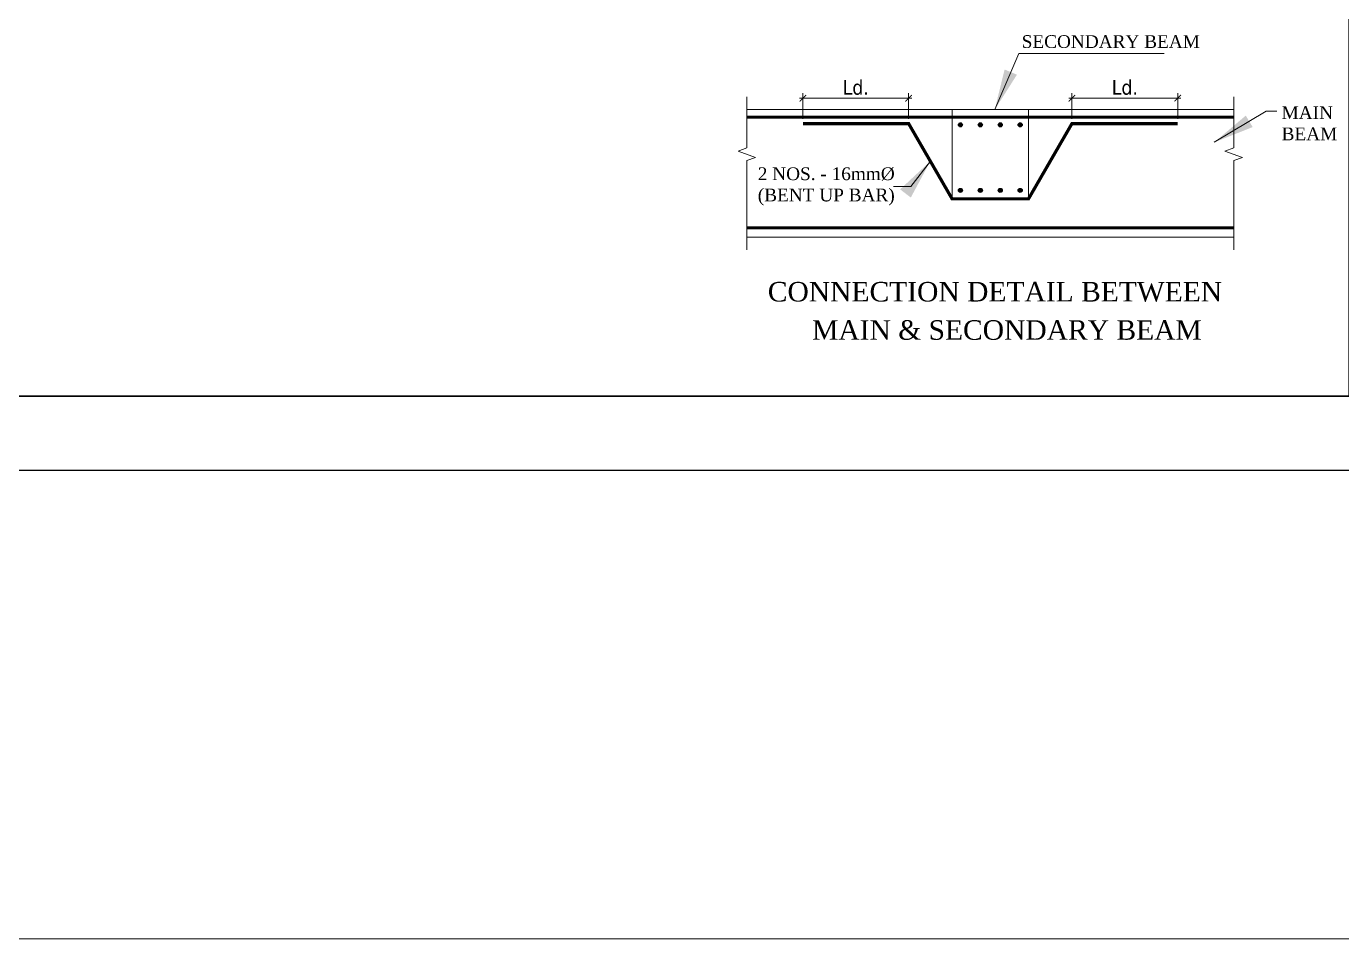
# Model space of a CAD drawing. Header units: inches. Extents: x 130993 to 274375, y -5108 to 103559.
# Drawn here: x 152876 to 153683, y 48951 to 49511 of the extents above; entities that cross this region are included whole.
import ezdxf

# ---------------------------------------------------------------- set-up
doc = ezdxf.new("R2010")
doc.units = ezdxf.units.IN
doc.header["$MEASUREMENT"] = 0
doc.header["$PDMODE"] = 2
doc.header["$PDSIZE"] = -3
for name, color, linetype, lineweight in [('DIMENSION', 142, 'Continuous', 20), ('S-Dim Detail', 5, 'Continuous', 9), ('S-Text', 94, 'Continuous', 9), ('st-beam', 7, 'Continuous', 15), ('st_reinforcement', 22, 'Continuous', 30), ('TEXT', 181, 'Continuous', 13)]:
    doc.layers.add(name, color=color, linetype=linetype, lineweight=lineweight)
doc.layers.add('ELEVATION', color=7, linetype='Continuous')
doc.layers.add('rebar', color=150, linetype='Continuous')
doc.styles.add('DIM', font='dutch.ttf')
doc.styles.get("Standard").update_dxf_attribs({"font": 'txt.shx', "height": 6})
doc.styles.add('TAHOMA', font='tahoma.ttf', dxfattribs={"height": 9})
doc.dimstyles.new('1-4', dxfattribs={"dimscale": 0, "dimtxt": 8, "dimasz": 4, "dimexe": 3, "dimexo": 3, "dimgap": 2, "dimtad": 1, "dimdec": 0, "dimlfac": 0.5, "dimzin": 3, "dimdsep": 46, "dimlunit": 4, "dimtxsty": 'TAHOMA', "dimblk1": 'ARCHTICK', "dimblk2": 'ARCHTICK', "dimsah": 1, "dimcen": 0, "dimdle": 2, "dimclrd": 6, "dimclre": 6, "dimclrt": 7, "dimadec": 0, "dimazin": 0, "dimtfac": 0.333333, "dimtdec": 0, "dimtmove": 1, "dimatfit": 2, "dimfxl": 1, "dimtolj": 1, "dimtzin": 0, "dimlwd": -1, "dimlwe": -1, "dimarcsym": 0})
doc.dimstyles.new('Str_Det 1_25', dxfattribs={"dimscale": 25, "dimtxt": 2, "dimasz": 1, "dimexe": 1.5, "dimexo": 0, "dimgap": 0.25, "dimtad": 1, "dimdec": 0, "dimzin": 1, "dimdsep": 46, "dimtxsty": 'DIM', "dimblk": 'OBLIQUE', "dimcen": 0, "dimdle": 1, "dimclrd": 256, "dimclre": 256, "dimclrt": 256, "dimadec": 0, "dimazin": 0, "dimtm": 1e-09, "dimtfac": 1, "dimtdec": 0, "dimtmove": 2, "dimatfit": 2, "dimfxl": 1.5, "dimfxlon": 1, "dimlwd": -1, "dimlwe": 9, "dimarcsym": 0})

# ---------------------------------------------------------------- blocks, each defined once
blk = doc.blocks.new('_Oblique')
at = {"color": 0, "linetype": 'ByBlock', "lineweight": -2}
blk.add_line((-0.5, -0.5), (0.5, 0.5), dxfattribs=at)
blk = doc.blocks.new('_ArchTick')
at = {"color": 0, "linetype": 'ByBlock', "const_width": 0.15}
blk.add_lwpolyline([(-0.5, -0.5), (0.5, 0.5)], dxfattribs=at)
blk = doc.blocks.new('*D97')
at = {"layer": 'Defpoints', "color": 0, "ltscale": 0.5}
for p in [(52159.77, 9918.57), (52094.84, 9902.98), (52159.77, 9902.98)]:
    blk.add_point(p, dxfattribs=at)
at = {"layer": 'DIMENSION', "color": 6, "ltscale": 0.5}
for p, q in [((52092.84, 9918.57), (52161.77, 9918.57)), ((52094.84, 9905.98), (52094.84, 9921.57)), ((52159.77, 9905.98), (52159.77, 9921.57))]:
    blk.add_line(p, q, dxfattribs=at)
at = {"layer": 'DIMENSION', "color": 6, "ltscale": 0.5, "xscale": 4, "yscale": 4, "zscale": 4, "rotation": 180}
blk.add_blockref('_ArchTick', (52094.84, 9918.57), dxfattribs=at)
at = {"layer": 'DIMENSION', "color": 6, "ltscale": 0.5, "xscale": 4, "yscale": 4, "zscale": 4}
blk.add_blockref('_ArchTick', (52159.77, 9918.57), dxfattribs=at)
at = {"layer": 'DIMENSION', "color": 7, "ltscale": 0.5, "insert": (52127.3, 9925.14), "char_height": 9, "attachment_point": 5, "style": 'TAHOMA'}
blk.add_mtext('\\A1;Ld.', dxfattribs=at)
blk = doc.blocks.new('*D98')
at = {"layer": 'Defpoints', "color": 0, "ltscale": 0.5}
for p in [(52324.95, 9918.57), (52260.02, 9902.98), (52324.95, 9902.98)]:
    blk.add_point(p, dxfattribs=at)
at = {"layer": 'DIMENSION', "color": 6, "ltscale": 0.5}
for p, q in [((52258.02, 9918.57), (52326.95, 9918.57)), ((52260.02, 9905.98), (52260.02, 9921.57)), ((52324.95, 9905.98), (52324.95, 9921.57))]:
    blk.add_line(p, q, dxfattribs=at)
at = {"layer": 'DIMENSION', "color": 6, "ltscale": 0.5, "xscale": 4, "yscale": 4, "zscale": 4, "rotation": 180}
blk.add_blockref('_ArchTick', (52260.02, 9918.57), dxfattribs=at)
at = {"layer": 'DIMENSION', "color": 6, "ltscale": 0.5, "xscale": 4, "yscale": 4, "zscale": 4}
blk.add_blockref('_ArchTick', (52324.95, 9918.57), dxfattribs=at)
at = {"layer": 'DIMENSION', "color": 7, "ltscale": 0.5, "insert": (52292.49, 9925.14), "char_height": 9, "attachment_point": 5, "style": 'TAHOMA'}
blk.add_mtext('\\A1;Ld.', dxfattribs=at)
blk = doc.blocks.new('fgfgmn')
at = {"layer": 'rebar'}
h = blk.add_hatch(color=256, dxfattribs=at)
h.dxf.hatch_style = 1
edge = h.paths.add_edge_path()
edge.add_arc((52191.58, 9902.2), 1.25, 0, 360, ccw=False)
h = blk.add_hatch(color=256, dxfattribs=at)
h.dxf.hatch_style = 1
edge = h.paths.add_edge_path()
edge.add_arc((52203.79, 9902.2), 1.25, 0, 360, ccw=False)
h = blk.add_hatch(color=256, dxfattribs=at)
h.dxf.hatch_style = 1
edge = h.paths.add_edge_path()
edge.add_arc((52216, 9902.2), 1.25, 0, 360, ccw=False)
h = blk.add_hatch(color=256, dxfattribs=at)
h.dxf.hatch_style = 1
edge = h.paths.add_edge_path()
edge.add_arc((52228.21, 9902.2), 1.25, 180, 540)
h = blk.add_hatch(color=256, dxfattribs=at)
h.dxf.hatch_style = 1
edge = h.paths.add_edge_path()
edge.add_arc((52191.58, 9861.98), 1.25, 0, 360)
h = blk.add_hatch(color=256, dxfattribs=at)
h.dxf.hatch_style = 1
edge = h.paths.add_edge_path()
edge.add_arc((52203.79, 9861.98), 1.25, 0, 360)
h = blk.add_hatch(color=256, dxfattribs=at)
h.dxf.hatch_style = 1
edge = h.paths.add_edge_path()
edge.add_arc((52216, 9861.98), 1.25, 0, 360)
h = blk.add_hatch(color=256, dxfattribs=at)
h.dxf.hatch_style = 1
edge = h.paths.add_edge_path()
edge.add_arc((52228.21, 9861.98), 1.25, -180, 180, ccw=False)
for centre in [(52191.58, 9902.2), (52203.79, 9902.2), (52216, 9902.2), (52228.21, 9902.2), (52191.58, 9861.98), (52203.79, 9861.98), (52216, 9861.98), (52228.21, 9861.98)]:
    blk.add_circle(centre, 1.25, dxfattribs=at)
at = {"layer": 'st-beam', "color": 7, "lineweight": 15}
for p, q in [((52060.47, 9911.6), (52359.32, 9911.6)), ((52060.47, 9833.34), (52359.32, 9833.34))]:
    blk.add_line(p, q, dxfattribs=at)
for points in [[(52060.47, 9919.42), (52060.47, 9888.12), (52055.1, 9886.16), (52065.85, 9882.25), (52060.47, 9880.29), (52060.47, 9825.52)], [(52359.32, 9919.42), (52359.32, 9888.12), (52353.94, 9886.16), (52364.69, 9882.25), (52359.32, 9880.29), (52359.32, 9825.52)]]:
    blk.add_lwpolyline(points, dxfattribs=at)
at = {"layer": 'st-beam', "color": 7, "lineweight": 15, "ltscale": 100}
blk.add_lwpolyline([(52186.42, 9911.6), (52233.37, 9911.6), (52233.37, 9856.82), (52186.42, 9856.82)], close=True, dxfattribs=at)
at = {"layer": 'st_reinforcement', "const_width": 1.96}
for points in [[(52060.47, 9906.89), (52060.47, 9906.89), (52359.32, 9906.89)], [(52094.84, 9902.98), (52159.77, 9902.98), (52186.42, 9856.82), (52233.37, 9856.82), (52260.02, 9902.98), (52324.95, 9902.98)], [(52060.47, 9838.97), (52060.47, 9838.97), (52060.47, 9838.97), (52359.32, 9838.97)]]:
    blk.add_lwpolyline(points, dxfattribs=at)
at = {"layer": 'S-Text', "style": 'DIM'}
for s, insert, char_height, attachment_point in [('SECONDARY BEAM', (52229.17, 9957.26), 7.8254, 1), ('MAIN \\PBEAM', (52388.72, 9913.63), 7.825, 1), ('2 NOS. - 16mm%%C\\P(BENT UP BAR) ', (52151.23, 9876.11), 7.8254, 3)]:
    blk.add_mtext(s, dxfattribs=dict(at, insert=insert, char_height=char_height, attachment_point=attachment_point))
at = {"layer": 'TEXT', "lineweight": 25, "char_height": 12, "attachment_point": 3}
for s, insert in [('{\\fTimes New Roman|b0|i0|c0|p18;CONNECTION DETAIL BETWEEN }', (52352.19, 9805.78)), ('{\\fTimes New Roman|b0|i0|c0|p18;MAIN & SECONDARY BEAM}', (52339.69, 9782.28))]:
    blk.add_mtext(s, dxfattribs=dict(at, insert=insert))
at = {"layer": 'DIMENSION', "ltscale": 0.5}
for base, p1, p2, picture, middle in [((52159.77, 9918.57), (52094.84, 9902.98), (52159.77, 9902.98), '*D97', (52127.3, 9925.14)), ((52324.95, 9918.57), (52260.02, 9902.98), (52324.95, 9902.98), '*D98', (52292.49, 9925.14))]:
    dim = blk.add_linear_dim(base=base, p1=p1, p2=p2, text='Ld.', dimstyle='1-4', override={"dimscale": 1}, dxfattribs=at)
    dim.commit()
    dim.dimension.update_dxf_attribs({"geometry": picture, "text_midpoint": middle})
at = {"layer": 'S-Dim Detail'}
for points in [[(52212.66, 9911.6), (52227.32, 9946), (52316.68, 9946)], [(52347.42, 9891.5), (52379.2, 9910.6), (52385.8, 9910.6)], [(52173.09, 9879.9), (52161.13, 9864.37), (52150.45, 9864.37)]]:
    blk.add_leader(points, dimstyle='Str_Det 1_25', dxfattribs=at)

msp = doc.modelspace()

# ---------------------------------------------------------------- linework, layer by layer
at = {"layer": 'Defpoints', "color": 240, "true_color": 0xed1f24}
msp.add_lwpolyline([(150982.79, 51437.94), (153687.38, 51437.94), (153687.38, 49284.27), (150982.79, 49284.27)], close=True, dxfattribs=at)
at = {"layer": 'DIMENSION'}
msp.add_lwpolyline([(134008.5, 52489.13), (154575.5, 52489.13), (154575.5, 48951.13), (134008.5, 48951.13)], close=True, dxfattribs=at)
at = {"layer": 'ELEVATION'}
for points in [[(150937.17, 49238.65), (154115.87, 49238.65), (154115.87, 51483.56), (150937.17, 51483.56)], [(150982.79, 49284.27), (154070.25, 49284.27), (154070.25, 51437.94), (150982.79, 51437.94)]]:
    msp.add_lwpolyline(points, close=True, dxfattribs=at)
at = {"layer": 'ELEVATION', "color": 240, "true_color": 0xed1f24}
msp.add_lwpolyline([(150982.79, 51437.94), (153687.38, 51437.94), (153687.38, 49284.27), (150982.79, 49284.27)], close=True, dxfattribs=at)

# ---------------------------------------------------------------- block references
at = {"layer": 'ELEVATION'}
msp.add_blockref('fgfgmn', (101257.42, 39548.51), dxfattribs=at)

doc.saveas('drawing.dxf')
